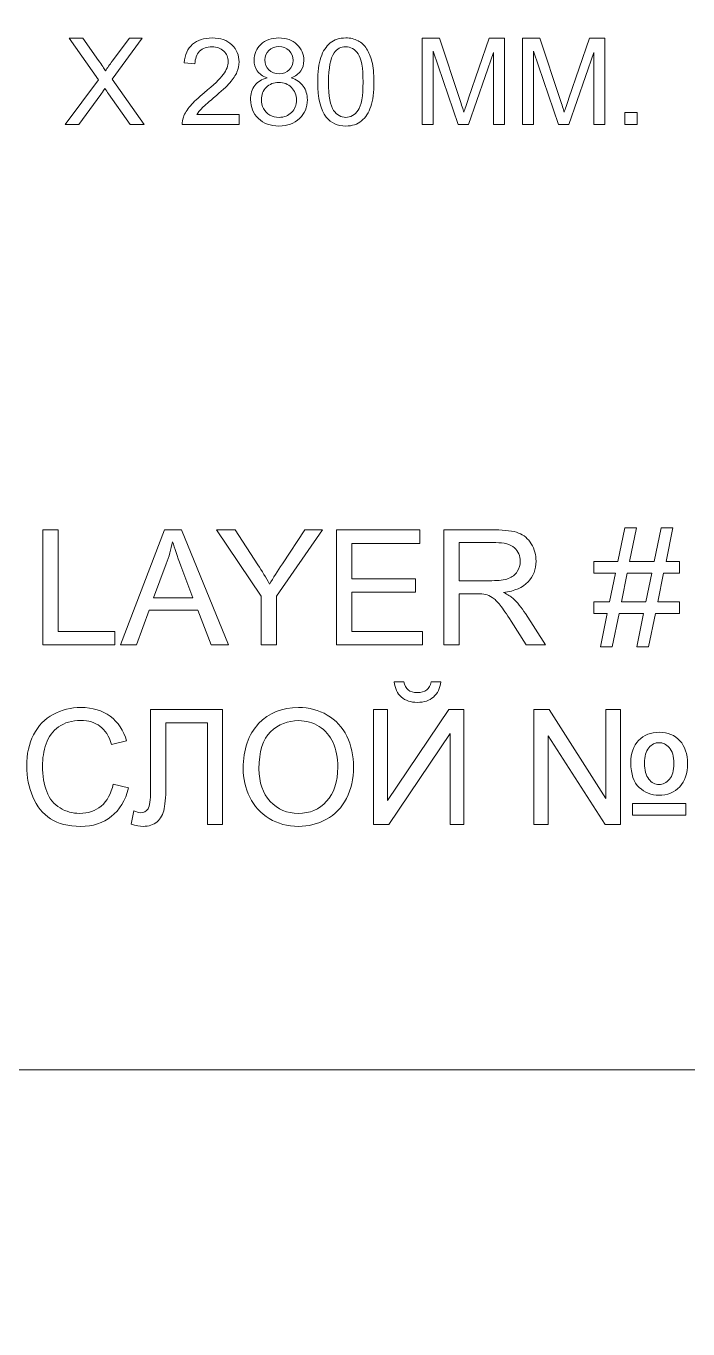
# Model space of a CAD drawing. Header units: millimetres. Extents: x -712 to 738, y -887 to 928.
# Drawn here: x 150.4 to 196.8, y 414.1 to 505.6 of the extents above; entities that cross this region are included whole.
import ezdxf

# ---------------------------------------------------------------- set-up
doc = ezdxf.new("R2010")
doc.units = ezdxf.units.MM
doc.header["$MEASUREMENT"] = 0
doc.layers.add('layer 1', color=7, linetype='Continuous')

msp = doc.modelspace()

# ---------------------------------------------------------------- linework, layer by layer
at = {"layer": 'layer 1', "lineweight": 9}
for points, knots in [([(-681.7377, -887.4186), (-681.7377, -887.4186), (706.7376, -887.4186), (706.7376, -887.4186), (706.7376, -887.4186), (723.657, -887.4186), (737.5, -873.5754), (737.5, -856.6561), (737.5, -856.6561), (737.5, -856.6561), (737.5, 556.8187), (737.5, 556.8187), (737.5, 556.8187), (737.5, 573.7381), (723.657, 587.5812), (706.7376, 587.5812), (706.7376, 587.5812), (706.7376, 587.5812), (-681.7377, 587.5812), (-681.7377, 587.5812), (-681.7377, 587.5812), (-698.657, 587.5812), (-712.5, 573.7381), (-712.5, 556.8187), (-712.5, 556.8187), (-712.5, 556.8187), (-712.5, -856.6561), (-712.5, -856.6561), (-712.5, -856.6561), (-712.5, -873.5754), (-698.657, -887.4186), (-681.7377, -887.4186)], [0, 0, 0, 0, 0.1111111, 0.1111111, 0.1111111, 0.1111111, 0.2222222, 0.2222222, 0.2222222, 0.2222222, 0.3333333, 0.3333333, 0.3333333, 0.3333333, 0.4444444, 0.4444444, 0.4444444, 0.4444444, 0.5555556, 0.5555556, 0.5555556, 0.5555556, 0.6666667, 0.6666667, 0.6666667, 0.6666667, 0.7777778, 0.7777778, 0.7777778, 0.7777778, 1, 1, 1, 1]), ([(37.5, 152.2598), (37.5, 152.2598), (317.5, 152.2598), (317.5, 152.2598), (317.5, 152.2598), (317.5, 152.2598), (317.5, 432.2598), (317.5, 432.2598), (317.5, 432.2598), (317.5, 432.2598), (37.5, 432.2598), (37.5, 432.2598), (37.5, 432.2598), (37.5, 432.2598), (37.5, 152.2598), (37.5, 152.2598)], [0, 0, 0, 0, 0.2, 0.2, 0.2, 0.2, 0.4, 0.4, 0.4, 0.4, 0.6, 0.6, 0.6, 0.6, 1, 1, 1, 1])]:
    msp.add_open_spline(points, degree=3, knots=knots, dxfattribs=at)
at = {"layer": 'layer 1', "color": 250, "lineweight": 9}
for points, knots in [([(153.1061, 498.6737), (153.1061, 498.6737), (155.4484, 501.8189), (155.4484, 501.8189), (155.4484, 501.8189), (155.4484, 501.8189), (153.3855, 504.7355), (153.3855, 504.7355), (153.3855, 504.7355), (153.3855, 504.7355), (154.3407, 504.7355), (154.3407, 504.7355), (154.3407, 504.7355), (154.3407, 504.7355), (155.4456, 503.1848), (155.4456, 503.1848), (155.4456, 503.1848), (155.6756, 502.8631), (155.835, 502.6175), (155.9267, 502.4468), (155.9267, 502.4468), (156.0636, 502.6585), (156.2245, 502.8842), (156.4093, 503.1227), (156.4093, 503.1227), (156.4093, 503.1227), (157.62, 504.7355), (157.62, 504.7355), (157.62, 504.7355), (157.62, 504.7355), (158.4991, 504.7355), (158.4991, 504.7355), (158.4991, 504.7355), (158.4991, 504.7355), (156.3938, 501.8542), (156.3938, 501.8542), (156.3938, 501.8542), (156.3938, 501.8542), (158.6599, 498.6737), (158.6599, 498.6737), (158.6599, 498.6737), (158.6599, 498.6737), (157.675, 498.6737), (157.675, 498.6737), (157.675, 498.6737), (157.675, 498.6737), (156.1455, 500.8354), (156.1455, 500.8354), (156.1455, 500.8354), (156.058, 500.9582), (155.9747, 501.0809), (155.8971, 501.2023), (155.8971, 501.2023), (155.7617, 500.9991), (155.6657, 500.8566), (155.6064, 500.7761), (155.6064, 500.7761), (155.6064, 500.7761), (154.0698, 498.6737), (154.0698, 498.6737), (154.0698, 498.6737), (154.0698, 498.6737), (153.1061, 498.6737), (153.1061, 498.6737)], [0, 0, 0, 0, 0.0588235, 0.0588235, 0.0588235, 0.0588235, 0.1176471, 0.1176471, 0.1176471, 0.1176471, 0.1764706, 0.1764706, 0.1764706, 0.1764706, 0.2352941, 0.2352941, 0.2352941, 0.2352941, 0.2941176, 0.2941176, 0.2941176, 0.2941176, 0.3529412, 0.3529412, 0.3529412, 0.3529412, 0.4117647, 0.4117647, 0.4117647, 0.4117647, 0.4705882, 0.4705882, 0.4705882, 0.4705882, 0.5294118, 0.5294118, 0.5294118, 0.5294118, 0.5882353, 0.5882353, 0.5882353, 0.5882353, 0.6470588, 0.6470588, 0.6470588, 0.6470588, 0.7058824, 0.7058824, 0.7058824, 0.7058824, 0.7647059, 0.7647059, 0.7647059, 0.7647059, 0.8235294, 0.8235294, 0.8235294, 0.8235294, 0.8823529, 0.8823529, 0.8823529, 0.8823529, 1, 1, 1, 1]), ([(165.3271, 499.3849), (165.3271, 499.3849), (165.3271, 498.6737), (165.3271, 498.6737), (165.3271, 498.6737), (165.3271, 498.6737), (161.3141, 498.6737), (161.3141, 498.6737), (161.3141, 498.6737), (161.3085, 498.8529), (161.3381, 499.025), (161.4016, 499.1915), (161.4016, 499.1915), (161.5046, 499.4639), (161.6697, 499.7334), (161.8969, 499.9972), (161.8969, 499.9972), (162.1241, 500.2611), (162.4486, 500.5659), (162.8705, 500.9116), (162.8705, 500.9116), (163.5266, 501.452), (163.9725, 501.8796), (164.2053, 502.1956), (164.2053, 502.1956), (164.4396, 502.5117), (164.5567, 502.8108), (164.5567, 503.0931), (164.5567, 503.0931), (164.5567, 503.388), (164.4508, 503.6363), (164.2392, 503.8395), (164.2392, 503.8395), (164.0275, 504.0413), (163.751, 504.1429), (163.4109, 504.1429), (163.4109, 504.1429), (163.0511, 504.1429), (162.7633, 504.0356), (162.5474, 503.8211), (162.5474, 503.8211), (162.3315, 503.6081), (162.2228, 503.3118), (162.22, 502.9322), (162.22, 502.9322), (162.22, 502.9322), (161.458, 503.0084), (161.458, 503.0084), (161.458, 503.0084), (161.5103, 503.5785), (161.7078, 504.0131), (162.0493, 504.3122), (162.0493, 504.3122), (162.3921, 504.6113), (162.8507, 504.7609), (163.4278, 504.7609), (163.4278, 504.7609), (164.0092, 504.7609), (164.4706, 504.6), (164.8092, 504.2769), (164.8092, 504.2769), (165.1493, 503.9538), (165.3186, 503.5531), (165.3186, 503.0761), (165.3186, 503.0761), (165.3186, 502.8334), (165.2692, 502.595), (165.1691, 502.3607), (165.1691, 502.3607), (165.0703, 502.1251), (164.9052, 501.8782), (164.6752, 501.6185), (164.6752, 501.6185), (164.4438, 501.3603), (164.0614, 501.0033), (163.528, 500.5518), (163.528, 500.5518), (163.0807, 500.1765), (162.7929, 499.9225), (162.6659, 499.7884), (162.6659, 499.7884), (162.5389, 499.6544), (162.4345, 499.5203), (162.3512, 499.3849), (162.3512, 499.3849), (162.3512, 499.3849), (165.3271, 499.3849), (165.3271, 499.3849)], [0, 0, 0, 0, 0.0434783, 0.0434783, 0.0434783, 0.0434783, 0.0869565, 0.0869565, 0.0869565, 0.0869565, 0.1304348, 0.1304348, 0.1304348, 0.1304348, 0.173913, 0.173913, 0.173913, 0.173913, 0.2173913, 0.2173913, 0.2173913, 0.2173913, 0.2608696, 0.2608696, 0.2608696, 0.2608696, 0.3043478, 0.3043478, 0.3043478, 0.3043478, 0.3478261, 0.3478261, 0.3478261, 0.3478261, 0.3913043, 0.3913043, 0.3913043, 0.3913043, 0.4347826, 0.4347826, 0.4347826, 0.4347826, 0.4782609, 0.4782609, 0.4782609, 0.4782609, 0.5217391, 0.5217391, 0.5217391, 0.5217391, 0.5652174, 0.5652174, 0.5652174, 0.5652174, 0.6086957, 0.6086957, 0.6086957, 0.6086957, 0.6521739, 0.6521739, 0.6521739, 0.6521739, 0.6956522, 0.6956522, 0.6956522, 0.6956522, 0.7391304, 0.7391304, 0.7391304, 0.7391304, 0.7826087, 0.7826087, 0.7826087, 0.7826087, 0.826087, 0.826087, 0.826087, 0.826087, 0.8695652, 0.8695652, 0.8695652, 0.8695652, 0.9130435, 0.9130435, 0.9130435, 0.9130435, 1, 1, 1, 1]), ([(167.28, 501.96), (166.9709, 502.0729), (166.7423, 502.2351), (166.5928, 502.444), (166.5928, 502.444), (166.4446, 502.6542), (166.3698, 502.9054), (166.3698, 503.1975), (166.3698, 503.1975), (166.3698, 503.6391), (166.5279, 504.0088), (166.8439, 504.3094), (166.8439, 504.3094), (167.1614, 504.6099), (167.5819, 504.7609), (168.1082, 504.7609), (168.1082, 504.7609), (168.636, 504.7609), (169.0621, 504.6071), (169.3838, 504.2995), (169.3838, 504.2995), (169.7055, 503.9919), (169.8664, 503.618), (169.8664, 503.1763), (169.8664, 503.1763), (169.8664, 502.8955), (169.793, 502.65), (169.6463, 502.4426), (169.6463, 502.4426), (169.4995, 502.2337), (169.2766, 502.0729), (168.976, 501.96), (168.976, 501.96), (169.3471, 501.8386), (169.6279, 501.6439), (169.8212, 501.373), (169.8212, 501.373), (170.0145, 501.1035), (170.1119, 500.7818), (170.1119, 500.4064), (170.1119, 500.4064), (170.1119, 499.8886), (169.9285, 499.454), (169.563, 499.1012), (169.563, 499.1012), (169.1961, 498.7485), (168.715, 498.5721), (168.1181, 498.5721), (168.1181, 498.5721), (167.5212, 498.5721), (167.0401, 498.7485), (166.6732, 499.1027), (166.6732, 499.1027), (166.3077, 499.4568), (166.1243, 499.8985), (166.1243, 500.4276), (166.1243, 500.4276), (166.1243, 500.8213), (166.2245, 501.1515), (166.4249, 501.4167), (166.4249, 501.4167), (166.6252, 501.6834), (166.9103, 501.864), (167.28, 501.96)], [0, 0, 0, 0, 0.0588235, 0.0588235, 0.0588235, 0.0588235, 0.1176471, 0.1176471, 0.1176471, 0.1176471, 0.1764706, 0.1764706, 0.1764706, 0.1764706, 0.2352941, 0.2352941, 0.2352941, 0.2352941, 0.2941176, 0.2941176, 0.2941176, 0.2941176, 0.3529412, 0.3529412, 0.3529412, 0.3529412, 0.4117647, 0.4117647, 0.4117647, 0.4117647, 0.4705882, 0.4705882, 0.4705882, 0.4705882, 0.5294118, 0.5294118, 0.5294118, 0.5294118, 0.5882353, 0.5882353, 0.5882353, 0.5882353, 0.6470588, 0.6470588, 0.6470588, 0.6470588, 0.7058824, 0.7058824, 0.7058824, 0.7058824, 0.7647059, 0.7647059, 0.7647059, 0.7647059, 0.8235294, 0.8235294, 0.8235294, 0.8235294, 0.8823529, 0.8823529, 0.8823529, 0.8823529, 1, 1, 1, 1]), ([(170.8414, 501.6651), (170.8414, 502.3805), (170.9148, 502.959), (171.0615, 503.3964), (171.0615, 503.3964), (171.2097, 503.8353), (171.4284, 504.1725), (171.719, 504.4081), (171.719, 504.4081), (172.0083, 504.6438), (172.3738, 504.7609), (172.814, 504.7609), (172.814, 504.7609), (173.1385, 504.7609), (173.4236, 504.696), (173.6705, 504.5648), (173.6705, 504.5648), (173.916, 504.4335), (174.1192, 504.2445), (174.2772, 503.9975), (174.2772, 503.9975), (174.4353, 503.752), (174.5595, 503.4515), (174.6498, 503.0973), (174.6498, 503.0973), (174.7415, 502.7431), (174.7866, 502.2648), (174.7866, 501.6651), (174.7866, 501.6651), (174.7866, 500.9539), (174.7133, 500.3782), (174.5679, 499.9408), (174.5679, 499.9408), (174.4226, 499.502), (174.2039, 499.1647), (173.9132, 498.9277), (173.9132, 498.9277), (173.6239, 498.6906), (173.2571, 498.5721), (172.814, 498.5721), (172.814, 498.5721), (172.2312, 498.5721), (171.7727, 498.7795), (171.4397, 499.1958), (171.4397, 499.1958), (171.0403, 499.7038), (170.8414, 500.5264), (170.8414, 501.6651)], [0, 0, 0, 0, 0.0769231, 0.0769231, 0.0769231, 0.0769231, 0.1538462, 0.1538462, 0.1538462, 0.1538462, 0.2307692, 0.2307692, 0.2307692, 0.2307692, 0.3076923, 0.3076923, 0.3076923, 0.3076923, 0.3846154, 0.3846154, 0.3846154, 0.3846154, 0.4615385, 0.4615385, 0.4615385, 0.4615385, 0.5384615, 0.5384615, 0.5384615, 0.5384615, 0.6153846, 0.6153846, 0.6153846, 0.6153846, 0.6923077, 0.6923077, 0.6923077, 0.6923077, 0.7692308, 0.7692308, 0.7692308, 0.7692308, 0.8461538, 0.8461538, 0.8461538, 0.8461538, 1, 1, 1, 1]), ([(178.1816, 498.6737), (178.1816, 498.6737), (178.1816, 504.7355), (178.1816, 504.7355), (178.1816, 504.7355), (178.1816, 504.7355), (179.3838, 504.7355), (179.3838, 504.7355), (179.3838, 504.7355), (179.3838, 504.7355), (180.8174, 500.4445), (180.8174, 500.4445), (180.8174, 500.4445), (180.95, 500.0452), (181.046, 499.7461), (181.1066, 499.5471), (181.1066, 499.5471), (181.1758, 499.7673), (181.2844, 500.0918), (181.4312, 500.5193), (181.4312, 500.5193), (181.4312, 500.5193), (182.8902, 504.7355), (182.8902, 504.7355), (182.8902, 504.7355), (182.8902, 504.7355), (183.964, 504.7355), (183.964, 504.7355), (183.964, 504.7355), (183.964, 504.7355), (183.964, 498.6737), (183.964, 498.6737), (183.964, 498.6737), (183.964, 498.6737), (183.1936, 498.6737), (183.1936, 498.6737), (183.1936, 498.6737), (183.1936, 498.6737), (183.1936, 503.745), (183.1936, 503.745), (183.1936, 503.745), (183.1936, 503.745), (181.4241, 498.6737), (181.4241, 498.6737), (181.4241, 498.6737), (181.4241, 498.6737), (180.7017, 498.6737), (180.7017, 498.6737), (180.7017, 498.6737), (180.7017, 498.6737), (178.952, 503.8381), (178.952, 503.8381), (178.952, 503.8381), (178.952, 503.8381), (178.952, 498.6737), (178.952, 498.6737), (178.952, 498.6737), (178.952, 498.6737), (178.1816, 498.6737), (178.1816, 498.6737)], [0, 0, 0, 0, 0.0625, 0.0625, 0.0625, 0.0625, 0.125, 0.125, 0.125, 0.125, 0.1875, 0.1875, 0.1875, 0.1875, 0.25, 0.25, 0.25, 0.25, 0.3125, 0.3125, 0.3125, 0.3125, 0.375, 0.375, 0.375, 0.375, 0.4375, 0.4375, 0.4375, 0.4375, 0.5, 0.5, 0.5, 0.5, 0.5625, 0.5625, 0.5625, 0.5625, 0.625, 0.625, 0.625, 0.625, 0.6875, 0.6875, 0.6875, 0.6875, 0.75, 0.75, 0.75, 0.75, 0.8125, 0.8125, 0.8125, 0.8125, 0.875, 0.875, 0.875, 0.875, 1, 1, 1, 1]), ([(185.2339, 498.6737), (185.2339, 498.6737), (185.2339, 504.7355), (185.2339, 504.7355), (185.2339, 504.7355), (185.2339, 504.7355), (186.4361, 504.7355), (186.4361, 504.7355), (186.4361, 504.7355), (186.4361, 504.7355), (187.8697, 500.4445), (187.8697, 500.4445), (187.8697, 500.4445), (188.0023, 500.0452), (188.0983, 499.7461), (188.1589, 499.5471), (188.1589, 499.5471), (188.2281, 499.7673), (188.3367, 500.0918), (188.4835, 500.5193), (188.4835, 500.5193), (188.4835, 500.5193), (189.9425, 504.7355), (189.9425, 504.7355), (189.9425, 504.7355), (189.9425, 504.7355), (191.0163, 504.7355), (191.0163, 504.7355), (191.0163, 504.7355), (191.0163, 504.7355), (191.0163, 498.6737), (191.0163, 498.6737), (191.0163, 498.6737), (191.0163, 498.6737), (190.2459, 498.6737), (190.2459, 498.6737), (190.2459, 498.6737), (190.2459, 498.6737), (190.2459, 503.745), (190.2459, 503.745), (190.2459, 503.745), (190.2459, 503.745), (188.4764, 498.6737), (188.4764, 498.6737), (188.4764, 498.6737), (188.4764, 498.6737), (187.754, 498.6737), (187.754, 498.6737), (187.754, 498.6737), (187.754, 498.6737), (186.0043, 503.8381), (186.0043, 503.8381), (186.0043, 503.8381), (186.0043, 503.8381), (186.0043, 498.6737), (186.0043, 498.6737), (186.0043, 498.6737), (186.0043, 498.6737), (185.2339, 498.6737), (185.2339, 498.6737)], [0, 0, 0, 0, 0.0625, 0.0625, 0.0625, 0.0625, 0.125, 0.125, 0.125, 0.125, 0.1875, 0.1875, 0.1875, 0.1875, 0.25, 0.25, 0.25, 0.25, 0.3125, 0.3125, 0.3125, 0.3125, 0.375, 0.375, 0.375, 0.375, 0.4375, 0.4375, 0.4375, 0.4375, 0.5, 0.5, 0.5, 0.5, 0.5625, 0.5625, 0.5625, 0.5625, 0.625, 0.625, 0.625, 0.625, 0.6875, 0.6875, 0.6875, 0.6875, 0.75, 0.75, 0.75, 0.75, 0.8125, 0.8125, 0.8125, 0.8125, 0.875, 0.875, 0.875, 0.875, 1, 1, 1, 1]), ([(167.1318, 503.2243), (167.1318, 502.9364), (167.2235, 502.7022), (167.4055, 502.5202), (167.4055, 502.5202), (167.589, 502.3382), (167.8288, 502.2464), (168.1266, 502.2464), (168.1266, 502.2464), (168.4158, 502.2464), (168.6501, 502.3367), (168.8321, 502.5174), (168.8321, 502.5174), (169.0141, 502.698), (169.1044, 502.9195), (169.1044, 503.182), (169.1044, 503.182), (169.1044, 503.4557), (169.0113, 503.6857), (168.8236, 503.8719), (168.8236, 503.8719), (168.6374, 504.0582), (168.4017, 504.1513), (168.1181, 504.1513), (168.1181, 504.1513), (167.8317, 504.1513), (167.596, 504.0596), (167.4098, 503.8776), (167.4098, 503.8776), (167.2249, 503.6956), (167.1318, 503.4783), (167.1318, 503.2243)], [0, 0, 0, 0, 0.1111111, 0.1111111, 0.1111111, 0.1111111, 0.2222222, 0.2222222, 0.2222222, 0.2222222, 0.3333333, 0.3333333, 0.3333333, 0.3333333, 0.4444444, 0.4444444, 0.4444444, 0.4444444, 0.5555556, 0.5555556, 0.5555556, 0.5555556, 0.6666667, 0.6666667, 0.6666667, 0.6666667, 0.7777778, 0.7777778, 0.7777778, 0.7777778, 1, 1, 1, 1]), ([(171.6033, 501.6623), (171.6033, 500.6647), (171.719, 500.0015), (171.9519, 499.6741), (171.9519, 499.6741), (172.1847, 499.3454), (172.4725, 499.1817), (172.814, 499.1817), (172.814, 499.1817), (173.1555, 499.1817), (173.4433, 499.3468), (173.6761, 499.6755), (173.6761, 499.6755), (173.909, 500.0057), (174.0247, 500.6675), (174.0247, 501.6623), (174.0247, 501.6623), (174.0247, 502.6599), (173.909, 503.3231), (173.6761, 503.6504), (173.6761, 503.6504), (173.4447, 503.9792), (173.1541, 504.1429), (172.8055, 504.1429), (172.8055, 504.1429), (172.4641, 504.1429), (172.1903, 503.9975), (171.9857, 503.7083), (171.9857, 503.7083), (171.7303, 503.34), (171.6033, 502.657), (171.6033, 501.6623)], [0, 0, 0, 0, 0.1111111, 0.1111111, 0.1111111, 0.1111111, 0.2222222, 0.2222222, 0.2222222, 0.2222222, 0.3333333, 0.3333333, 0.3333333, 0.3333333, 0.4444444, 0.4444444, 0.4444444, 0.4444444, 0.5555556, 0.5555556, 0.5555556, 0.5555556, 0.6666667, 0.6666667, 0.6666667, 0.6666667, 0.7777778, 0.7777778, 0.7777778, 0.7777778, 1, 1, 1, 1]), ([(166.8863, 500.422), (166.8863, 500.2089), (166.9357, 500.0043), (167.0344, 499.8053), (167.0344, 499.8053), (167.1332, 499.6078), (167.2828, 499.454), (167.4831, 499.3454), (167.4831, 499.3454), (167.6821, 499.2367), (167.8966, 499.1817), (168.1237, 499.1817), (168.1237, 499.1817), (168.4822, 499.1817), (168.7756, 499.296), (169.0056, 499.5246), (169.0056, 499.5246), (169.2356, 499.7531), (169.3499, 500.0438), (169.3499, 500.3966), (169.3499, 500.3966), (169.3499, 500.755), (169.2314, 501.0513), (168.9958, 501.2855), (168.9958, 501.2855), (168.7587, 501.5198), (168.4596, 501.6369), (168.0998, 501.6369), (168.0998, 501.6369), (167.747, 501.6369), (167.4577, 501.5212), (167.2292, 501.2898), (167.2292, 501.2898), (167.0006, 501.0583), (166.8863, 500.7691), (166.8863, 500.422)], [0, 0, 0, 0, 0.1, 0.1, 0.1, 0.1, 0.2, 0.2, 0.2, 0.2, 0.3, 0.3, 0.3, 0.3, 0.4, 0.4, 0.4, 0.4, 0.5, 0.5, 0.5, 0.5, 0.6, 0.6, 0.6, 0.6, 0.7, 0.7, 0.7, 0.7, 0.8, 0.8, 0.8, 0.8, 1, 1, 1, 1]), ([(192.4216, 498.6737), (192.4216, 498.6737), (192.4216, 499.5203), (192.4216, 499.5203), (192.4216, 499.5203), (192.4216, 499.5203), (193.2682, 499.5203), (193.2682, 499.5203), (193.2682, 499.5203), (193.2682, 499.5203), (193.2682, 498.6737), (193.2682, 498.6737), (193.2682, 498.6737), (193.2682, 498.6737), (192.4216, 498.6737), (192.4216, 498.6737)], [0, 0, 0, 0, 0.2, 0.2, 0.2, 0.2, 0.4, 0.4, 0.4, 0.4, 0.6, 0.6, 0.6, 0.6, 1, 1, 1, 1]), ([(151.5274, 462.1163), (151.5274, 462.1163), (151.5274, 470.1992), (151.5274, 470.1992), (151.5274, 470.1992), (151.5274, 470.1992), (152.6028, 470.1992), (152.6028, 470.1992), (152.6028, 470.1992), (152.6028, 470.1992), (152.6028, 463.0646), (152.6028, 463.0646), (152.6028, 463.0646), (152.6028, 463.0646), (156.5874, 463.0646), (156.5874, 463.0646), (156.5874, 463.0646), (156.5874, 463.0646), (156.5874, 462.1163), (156.5874, 462.1163), (156.5874, 462.1163), (156.5874, 462.1163), (151.5274, 462.1163), (151.5274, 462.1163)], [0, 0, 0, 0, 0.1428571, 0.1428571, 0.1428571, 0.1428571, 0.2857143, 0.2857143, 0.2857143, 0.2857143, 0.4285714, 0.4285714, 0.4285714, 0.4285714, 0.5714286, 0.5714286, 0.5714286, 0.5714286, 0.7142857, 0.7142857, 0.7142857, 0.7142857, 1, 1, 1, 1]), ([(156.9799, 462.1163), (156.9799, 462.1163), (160.0891, 470.1992), (160.0891, 470.1992), (160.0891, 470.1992), (160.0891, 470.1992), (161.2683, 470.1992), (161.2683, 470.1992), (161.2683, 470.1992), (161.2683, 470.1992), (164.568, 462.1163), (164.568, 462.1163), (164.568, 462.1163), (164.568, 462.1163), (163.3474, 462.1163), (163.3474, 462.1163), (163.3474, 462.1163), (163.3474, 462.1163), (162.4097, 464.566), (162.4097, 464.566), (162.4097, 464.566), (162.4097, 464.566), (158.9967, 464.566), (158.9967, 464.566), (158.9967, 464.566), (158.9967, 464.566), (158.1175, 462.1163), (158.1175, 462.1163), (158.1175, 462.1163), (158.1175, 462.1163), (156.9799, 462.1163), (156.9799, 462.1163)], [0, 0, 0, 0, 0.1111111, 0.1111111, 0.1111111, 0.1111111, 0.2222222, 0.2222222, 0.2222222, 0.2222222, 0.3333333, 0.3333333, 0.3333333, 0.3333333, 0.4444444, 0.4444444, 0.4444444, 0.4444444, 0.5555556, 0.5555556, 0.5555556, 0.5555556, 0.6666667, 0.6666667, 0.6666667, 0.6666667, 0.7777778, 0.7777778, 0.7777778, 0.7777778, 1, 1, 1, 1]), ([(166.864, 462.1163), (166.864, 462.1163), (166.864, 465.5406), (166.864, 465.5406), (166.864, 465.5406), (166.864, 465.5406), (163.7398, 470.1992), (163.7398, 470.1992), (163.7398, 470.1992), (163.7398, 470.1992), (165.0302, 470.1992), (165.0302, 470.1992), (165.0302, 470.1992), (165.0302, 470.1992), (166.632, 467.7532), (166.632, 467.7532), (166.632, 467.7532), (166.9301, 467.2998), (167.2075, 466.8463), (167.4603, 466.3929), (167.4603, 466.3929), (167.7073, 466.8162), (168.0074, 467.2904), (168.3564, 467.8172), (168.3564, 467.8172), (168.3564, 467.8172), (169.9261, 470.1992), (169.9261, 470.1992), (169.9261, 470.1992), (169.9261, 470.1992), (171.177, 470.1992), (171.177, 470.1992), (171.177, 470.1992), (171.177, 470.1992), (167.9395, 465.5406), (167.9395, 465.5406), (167.9395, 465.5406), (167.9395, 465.5406), (167.9395, 462.1163), (167.9395, 462.1163), (167.9395, 462.1163), (167.9395, 462.1163), (166.864, 462.1163), (166.864, 462.1163)], [0, 0, 0, 0, 0.0833333, 0.0833333, 0.0833333, 0.0833333, 0.1666667, 0.1666667, 0.1666667, 0.1666667, 0.25, 0.25, 0.25, 0.25, 0.3333333, 0.3333333, 0.3333333, 0.3333333, 0.4166667, 0.4166667, 0.4166667, 0.4166667, 0.5, 0.5, 0.5, 0.5, 0.5833333, 0.5833333, 0.5833333, 0.5833333, 0.6666667, 0.6666667, 0.6666667, 0.6666667, 0.75, 0.75, 0.75, 0.75, 0.8333333, 0.8333333, 0.8333333, 0.8333333, 1, 1, 1, 1]), ([(172.1523, 462.1163), (172.1523, 462.1163), (172.1523, 470.1992), (172.1523, 470.1992), (172.1523, 470.1992), (172.1523, 470.1992), (178.0048, 470.1992), (178.0048, 470.1992), (178.0048, 470.1992), (178.0048, 470.1992), (178.0048, 469.2509), (178.0048, 469.2509), (178.0048, 469.2509), (178.0048, 469.2509), (173.2278, 469.2509), (173.2278, 469.2509), (173.2278, 469.2509), (173.2278, 469.2509), (173.2278, 466.7673), (173.2278, 466.7673), (173.2278, 466.7673), (173.2278, 466.7673), (177.6992, 466.7673), (177.6992, 466.7673), (177.6992, 466.7673), (177.6992, 466.7673), (177.6992, 465.8191), (177.6992, 465.8191), (177.6992, 465.8191), (177.6992, 465.8191), (173.2278, 465.8191), (173.2278, 465.8191), (173.2278, 465.8191), (173.2278, 465.8191), (173.2278, 463.0646), (173.2278, 463.0646), (173.2278, 463.0646), (173.2278, 463.0646), (178.1972, 463.0646), (178.1972, 463.0646), (178.1972, 463.0646), (178.1972, 463.0646), (178.1972, 462.1163), (178.1972, 462.1163), (178.1972, 462.1163), (178.1972, 462.1163), (172.1523, 462.1163), (172.1523, 462.1163)], [0, 0, 0, 0, 0.0769231, 0.0769231, 0.0769231, 0.0769231, 0.1538462, 0.1538462, 0.1538462, 0.1538462, 0.2307692, 0.2307692, 0.2307692, 0.2307692, 0.3076923, 0.3076923, 0.3076923, 0.3076923, 0.3846154, 0.3846154, 0.3846154, 0.3846154, 0.4615385, 0.4615385, 0.4615385, 0.4615385, 0.5384615, 0.5384615, 0.5384615, 0.5384615, 0.6153846, 0.6153846, 0.6153846, 0.6153846, 0.6923077, 0.6923077, 0.6923077, 0.6923077, 0.7692308, 0.7692308, 0.7692308, 0.7692308, 0.8461538, 0.8461538, 0.8461538, 0.8461538, 1, 1, 1, 1]), ([(179.7028, 462.1163), (179.7028, 462.1163), (179.7028, 470.1992), (179.7028, 470.1992), (179.7028, 470.1992), (179.7028, 470.1992), (183.295, 470.1992), (183.295, 470.1992), (183.295, 470.1992), (184.0176, 470.1992), (184.5666, 470.1258), (184.942, 469.9809), (184.942, 469.9809), (185.3175, 469.836), (185.6175, 469.5801), (185.842, 469.2133), (185.842, 469.2133), (186.0665, 468.8464), (186.1778, 468.44), (186.1778, 467.9959), (186.1778, 467.9959), (186.1778, 467.4221), (185.991, 466.9385), (185.6194, 466.5453), (185.6194, 466.5453), (185.2477, 466.1521), (184.6741, 465.9037), (183.8969, 465.7965), (183.8969, 465.7965), (184.1817, 465.661), (184.3968, 465.5255), (184.5439, 465.3938), (184.5439, 465.3938), (184.8571, 465.1079), (185.1533, 464.7485), (185.4307, 464.3176), (185.4307, 464.3176), (185.4307, 464.3176), (186.8324, 462.1163), (186.8324, 462.1163), (186.8324, 462.1163), (186.8324, 462.1163), (185.4929, 462.1163), (185.4929, 462.1163), (185.4929, 462.1163), (185.4929, 462.1163), (184.4213, 463.7983), (184.4213, 463.7983), (184.4213, 463.7983), (184.1101, 464.2857), (183.8515, 464.6563), (183.6497, 464.9141), (183.6497, 464.9141), (183.4459, 465.1718), (183.2648, 465.3506), (183.1044, 465.4541), (183.1044, 465.4541), (182.946, 465.5557), (182.7818, 465.6271), (182.6158, 465.6685), (182.6158, 465.6685), (182.495, 465.693), (182.297, 465.7062), (182.0196, 465.7062), (182.0196, 465.7062), (182.0196, 465.7062), (180.7782, 465.7062), (180.7782, 465.7062), (180.7782, 465.7062), (180.7782, 465.7062), (180.7782, 462.1163), (180.7782, 462.1163), (180.7782, 462.1163), (180.7782, 462.1163), (179.7028, 462.1163), (179.7028, 462.1163)], [0, 0, 0, 0, 0.05, 0.05, 0.05, 0.05, 0.1, 0.1, 0.1, 0.1, 0.15, 0.15, 0.15, 0.15, 0.2, 0.2, 0.2, 0.2, 0.25, 0.25, 0.25, 0.25, 0.3, 0.3, 0.3, 0.3, 0.35, 0.35, 0.35, 0.35, 0.4, 0.4, 0.4, 0.4, 0.45, 0.45, 0.45, 0.45, 0.5, 0.5, 0.5, 0.5, 0.55, 0.55, 0.55, 0.55, 0.6, 0.6, 0.6, 0.6, 0.65, 0.65, 0.65, 0.65, 0.7, 0.7, 0.7, 0.7, 0.75, 0.75, 0.75, 0.75, 0.8, 0.8, 0.8, 0.8, 0.85, 0.85, 0.85, 0.85, 0.9, 0.9, 0.9, 0.9, 1, 1, 1, 1]), ([(190.6944, 461.9808), (190.6944, 461.9808), (191.1755, 464.3289), (191.1755, 464.3289), (191.1755, 464.3289), (191.1755, 464.3289), (190.2417, 464.3289), (190.2417, 464.3289), (190.2417, 464.3289), (190.2417, 464.3289), (190.2417, 465.153), (190.2417, 465.153), (190.2417, 465.153), (190.2417, 465.153), (191.3435, 465.153), (191.3435, 465.153), (191.3435, 465.153), (191.3435, 465.153), (191.7529, 467.1511), (191.7529, 467.1511), (191.7529, 467.1511), (191.7529, 467.1511), (190.2417, 467.1511), (190.2417, 467.1511), (190.2417, 467.1511), (190.2417, 467.1511), (190.2417, 467.9752), (190.2417, 467.9752), (190.2417, 467.9752), (190.2417, 467.9752), (191.9208, 467.9752), (191.9208, 467.9752), (191.9208, 467.9752), (191.9208, 467.9752), (192.4038, 470.3346), (192.4038, 470.3346), (192.4038, 470.3346), (192.4038, 470.3346), (193.2339, 470.3346), (193.2339, 470.3346), (193.2339, 470.3346), (193.2339, 470.3346), (192.751, 467.9752), (192.751, 467.9752), (192.751, 467.9752), (192.751, 467.9752), (194.4772, 467.9752), (194.4772, 467.9752), (194.4772, 467.9752), (194.4772, 467.9752), (194.9602, 470.3346), (194.9602, 470.3346), (194.9602, 470.3346), (194.9602, 470.3346), (195.7884, 470.3346), (195.7884, 470.3346), (195.7884, 470.3346), (195.7884, 470.3346), (195.3055, 467.9752), (195.3055, 467.9752), (195.3055, 467.9752), (195.3055, 467.9752), (196.2639, 467.9752), (196.2639, 467.9752), (196.2639, 467.9752), (196.2639, 467.9752), (196.2639, 467.1511), (196.2639, 467.1511), (196.2639, 467.1511), (196.2639, 467.1511), (195.1375, 467.1511), (195.1375, 467.1511), (195.1375, 467.1511), (195.1375, 467.1511), (194.7282, 465.153), (194.7282, 465.153), (194.7282, 465.153), (194.7282, 465.153), (196.2639, 465.153), (196.2639, 465.153), (196.2639, 465.153), (196.2639, 465.153), (196.2639, 464.3289), (196.2639, 464.3289), (196.2639, 464.3289), (196.2639, 464.3289), (194.5602, 464.3289), (194.5602, 464.3289), (194.5602, 464.3289), (194.5602, 464.3289), (194.0791, 461.9808), (194.0791, 461.9808), (194.0791, 461.9808), (194.0791, 461.9808), (193.249, 461.9808), (193.249, 461.9808), (193.249, 461.9808), (193.249, 461.9808), (193.7302, 464.3289), (193.7302, 464.3289), (193.7302, 464.3289), (193.7302, 464.3289), (192.0038, 464.3289), (192.0038, 464.3289), (192.0038, 464.3289), (192.0038, 464.3289), (191.5227, 461.9808), (191.5227, 461.9808), (191.5227, 461.9808), (191.5227, 461.9808), (190.6944, 461.9808), (190.6944, 461.9808)], [0, 0, 0, 0, 0.0344828, 0.0344828, 0.0344828, 0.0344828, 0.0689655, 0.0689655, 0.0689655, 0.0689655, 0.1034483, 0.1034483, 0.1034483, 0.1034483, 0.137931, 0.137931, 0.137931, 0.137931, 0.1724138, 0.1724138, 0.1724138, 0.1724138, 0.2068966, 0.2068966, 0.2068966, 0.2068966, 0.2413793, 0.2413793, 0.2413793, 0.2413793, 0.2758621, 0.2758621, 0.2758621, 0.2758621, 0.3103448, 0.3103448, 0.3103448, 0.3103448, 0.3448276, 0.3448276, 0.3448276, 0.3448276, 0.3793103, 0.3793103, 0.3793103, 0.3793103, 0.4137931, 0.4137931, 0.4137931, 0.4137931, 0.4482759, 0.4482759, 0.4482759, 0.4482759, 0.4827586, 0.4827586, 0.4827586, 0.4827586, 0.5172414, 0.5172414, 0.5172414, 0.5172414, 0.5517241, 0.5517241, 0.5517241, 0.5517241, 0.5862069, 0.5862069, 0.5862069, 0.5862069, 0.6206897, 0.6206897, 0.6206897, 0.6206897, 0.6551724, 0.6551724, 0.6551724, 0.6551724, 0.6896552, 0.6896552, 0.6896552, 0.6896552, 0.7241379, 0.7241379, 0.7241379, 0.7241379, 0.7586207, 0.7586207, 0.7586207, 0.7586207, 0.7931034, 0.7931034, 0.7931034, 0.7931034, 0.8275862, 0.8275862, 0.8275862, 0.8275862, 0.862069, 0.862069, 0.862069, 0.862069, 0.8965517, 0.8965517, 0.8965517, 0.8965517, 0.9310345, 0.9310345, 0.9310345, 0.9310345, 1, 1, 1, 1]), ([(159.3118, 465.4352), (159.3118, 465.4352), (162.0739, 465.4352), (162.0739, 465.4352), (162.0739, 465.4352), (162.0739, 465.4352), (161.2287, 467.6761), (161.2287, 467.6761), (161.2287, 467.6761), (160.974, 468.3572), (160.7815, 468.9197), (160.6476, 469.3638), (160.6476, 469.3638), (160.5363, 468.837), (160.3872, 468.3196), (160.2004, 467.8078), (160.2004, 467.8078), (160.2004, 467.8078), (159.3118, 465.4352), (159.3118, 465.4352)], [0, 0, 0, 0, 0.1666667, 0.1666667, 0.1666667, 0.1666667, 0.3333333, 0.3333333, 0.3333333, 0.3333333, 0.5, 0.5, 0.5, 0.5, 0.6666667, 0.6666667, 0.6666667, 0.6666667, 1, 1, 1, 1]), ([(180.7782, 466.6319), (180.7782, 466.6319), (183.0799, 466.6319), (183.0799, 466.6319), (183.0799, 466.6319), (183.5705, 466.6319), (183.9515, 466.6827), (184.227, 466.7843), (184.227, 466.7843), (184.5024, 466.884), (184.7119, 467.0458), (184.8534, 467.2697), (184.8534, 467.2697), (184.9968, 467.4917), (185.0685, 467.7325), (185.0685, 467.9941), (185.0685, 467.9941), (185.0685, 468.376), (184.9307, 468.6921), (184.6533, 468.9386), (184.6533, 468.9386), (184.3761, 469.185), (183.9384, 469.3073), (183.3402, 469.3073), (183.3402, 469.3073), (183.3402, 469.3073), (180.7782, 469.3073), (180.7782, 469.3073), (180.7782, 469.3073), (180.7782, 469.3073), (180.7782, 466.6319), (180.7782, 466.6319)], [0, 0, 0, 0, 0.1111111, 0.1111111, 0.1111111, 0.1111111, 0.2222222, 0.2222222, 0.2222222, 0.2222222, 0.3333333, 0.3333333, 0.3333333, 0.3333333, 0.4444444, 0.4444444, 0.4444444, 0.4444444, 0.5555556, 0.5555556, 0.5555556, 0.5555556, 0.6666667, 0.6666667, 0.6666667, 0.6666667, 0.7777778, 0.7777778, 0.7777778, 0.7777778, 1, 1, 1, 1]), ([(192.1717, 465.153), (192.1717, 465.153), (193.898, 465.153), (193.898, 465.153), (193.898, 465.153), (193.898, 465.153), (194.3074, 467.1511), (194.3074, 467.1511), (194.3074, 467.1511), (194.3074, 467.1511), (192.5811, 467.1511), (192.5811, 467.1511), (192.5811, 467.1511), (192.5811, 467.1511), (192.1717, 465.153), (192.1717, 465.153)], [0, 0, 0, 0, 0.2, 0.2, 0.2, 0.2, 0.4, 0.4, 0.4, 0.4, 0.6, 0.6, 0.6, 0.6, 1, 1, 1, 1]), ([(178.802, 459.5292), (178.802, 459.5292), (179.4812, 459.5292), (179.4812, 459.5292), (179.4812, 459.5292), (179.4264, 459.0645), (179.2566, 458.707), (178.9737, 458.4587), (178.9737, 458.4587), (178.6907, 458.2084), (178.3152, 458.0843), (177.8454, 458.0843), (177.8454, 458.0843), (177.3738, 458.0843), (176.9964, 458.2084), (176.7153, 458.4549), (176.7153, 458.4549), (176.4342, 458.7033), (176.2644, 459.0608), (176.2097, 459.5292), (176.2097, 459.5292), (176.2097, 459.5292), (176.8888, 459.5292), (176.8888, 459.5292), (176.8888, 459.5292), (176.9398, 459.2752), (177.0436, 459.0852), (177.1964, 458.961), (177.1964, 458.961), (177.3492, 458.835), (177.5568, 458.7729), (177.8152, 458.7729), (177.8152, 458.7729), (178.1152, 458.7729), (178.3416, 458.8331), (178.4944, 458.9554), (178.4944, 458.9554), (178.6473, 459.0758), (178.751, 459.2677), (178.802, 459.5292)], [0, 0, 0, 0, 0.0909091, 0.0909091, 0.0909091, 0.0909091, 0.1818182, 0.1818182, 0.1818182, 0.1818182, 0.2727273, 0.2727273, 0.2727273, 0.2727273, 0.3636364, 0.3636364, 0.3636364, 0.3636364, 0.4545455, 0.4545455, 0.4545455, 0.4545455, 0.5454545, 0.5454545, 0.5454545, 0.5454545, 0.6363636, 0.6363636, 0.6363636, 0.6363636, 0.7272727, 0.7272727, 0.7272727, 0.7272727, 0.8181818, 0.8181818, 0.8181818, 0.8181818, 1, 1, 1, 1]), ([(156.477, 452.3401), (156.477, 452.3401), (157.5524, 452.0692), (157.5524, 452.0692), (157.5524, 452.0692), (157.3279, 451.1905), (156.9242, 450.5226), (156.3412, 450.0616), (156.3412, 450.0616), (155.7582, 449.6007), (155.045, 449.3692), (154.2017, 449.3692), (154.2017, 449.3692), (153.3301, 449.3692), (152.6206, 449.5461), (152.0735, 449.9017), (152.0735, 449.9017), (151.5264, 450.2554), (151.1113, 450.7691), (150.8264, 451.4407), (150.8264, 451.4407), (150.5415, 452.1143), (150.3981, 452.8349), (150.3981, 453.6063), (150.3981, 453.6063), (150.3981, 454.4474), (150.5586, 455.1811), (150.8812, 455.8077), (150.8812, 455.8077), (151.2038, 456.4342), (151.6622, 456.9102), (152.2565, 457.2357), (152.2565, 457.2357), (152.8509, 457.5612), (153.5055, 457.723), (154.2186, 457.723), (154.2186, 457.723), (155.03, 457.723), (155.711, 457.5179), (156.2619, 457.1059), (156.2619, 457.1059), (156.8148, 456.6938), (157.1996, 456.1162), (157.4166, 455.3712), (157.4166, 455.3712), (157.4166, 455.3712), (156.3638, 455.1228), (156.3638, 455.1228), (156.3638, 455.1228), (156.177, 455.7098), (155.9035, 456.1388), (155.5469, 456.406), (155.5469, 456.406), (155.1903, 456.675), (154.7413, 456.8086), (154.1998, 456.8086), (154.1998, 456.8086), (153.5791, 456.8086), (153.0583, 456.66), (152.6414, 456.3627), (152.6414, 456.3627), (152.2245, 456.0654), (151.9302, 455.6647), (151.7623, 455.1642), (151.7623, 455.1642), (151.5924, 454.6618), (151.5076, 454.1444), (151.5076, 453.612), (151.5076, 453.612), (151.5076, 452.9252), (151.6076, 452.325), (151.8075, 451.8133), (151.8075, 451.8133), (152.0076, 451.2996), (152.3188, 450.9177), (152.7414, 450.6637), (152.7414, 450.6637), (153.164, 450.4097), (153.6206, 450.2836), (154.113, 450.2836), (154.113, 450.2836), (154.713, 450.2836), (155.2186, 450.4567), (155.6337, 450.801), (155.6337, 450.801), (156.0488, 451.1472), (156.3298, 451.659), (156.477, 452.3401)], [0, 0, 0, 0, 0.0434783, 0.0434783, 0.0434783, 0.0434783, 0.0869565, 0.0869565, 0.0869565, 0.0869565, 0.1304348, 0.1304348, 0.1304348, 0.1304348, 0.173913, 0.173913, 0.173913, 0.173913, 0.2173913, 0.2173913, 0.2173913, 0.2173913, 0.2608696, 0.2608696, 0.2608696, 0.2608696, 0.3043478, 0.3043478, 0.3043478, 0.3043478, 0.3478261, 0.3478261, 0.3478261, 0.3478261, 0.3913043, 0.3913043, 0.3913043, 0.3913043, 0.4347826, 0.4347826, 0.4347826, 0.4347826, 0.4782609, 0.4782609, 0.4782609, 0.4782609, 0.5217391, 0.5217391, 0.5217391, 0.5217391, 0.5652174, 0.5652174, 0.5652174, 0.5652174, 0.6086957, 0.6086957, 0.6086957, 0.6086957, 0.6521739, 0.6521739, 0.6521739, 0.6521739, 0.6956522, 0.6956522, 0.6956522, 0.6956522, 0.7391304, 0.7391304, 0.7391304, 0.7391304, 0.7826087, 0.7826087, 0.7826087, 0.7826087, 0.826087, 0.826087, 0.826087, 0.826087, 0.8695652, 0.8695652, 0.8695652, 0.8695652, 0.9130435, 0.9130435, 0.9130435, 0.9130435, 1, 1, 1, 1]), ([(165.6048, 453.4389), (165.6048, 454.7785), (165.967, 455.8284), (166.6896, 456.5866), (166.6896, 456.5866), (167.4121, 457.3448), (168.3442, 457.723), (169.4875, 457.723), (169.4875, 457.723), (170.2365, 457.723), (170.91, 457.5443), (171.5119, 457.1887), (171.5119, 457.1887), (172.1118, 456.8331), (172.5703, 456.3364), (172.8854, 455.6985), (172.8854, 455.6985), (173.2004, 455.0626), (173.359, 454.3401), (173.359, 453.533), (173.359, 453.533), (173.359, 452.7145), (173.1929, 451.9807), (172.8609, 451.3354), (172.8609, 451.3354), (172.5288, 450.6882), (172.059, 450.199), (171.4515, 449.8678), (171.4515, 449.8678), (170.8421, 449.5348), (170.1855, 449.3692), (169.4818, 449.3692), (169.4818, 449.3692), (168.7177, 449.3692), (168.0366, 449.5536), (167.4348, 449.9205), (167.4348, 449.9205), (166.8348, 450.2874), (166.3783, 450.7879), (166.0688, 451.4238), (166.0688, 451.4238), (165.7594, 452.0579), (165.6048, 452.7296), (165.6048, 453.4389)], [0, 0, 0, 0, 0.0833333, 0.0833333, 0.0833333, 0.0833333, 0.1666667, 0.1666667, 0.1666667, 0.1666667, 0.25, 0.25, 0.25, 0.25, 0.3333333, 0.3333333, 0.3333333, 0.3333333, 0.4166667, 0.4166667, 0.4166667, 0.4166667, 0.5, 0.5, 0.5, 0.5, 0.5833333, 0.5833333, 0.5833333, 0.5833333, 0.6666667, 0.6666667, 0.6666667, 0.6666667, 0.75, 0.75, 0.75, 0.75, 0.8333333, 0.8333333, 0.8333333, 0.8333333, 1, 1, 1, 1]), ([(159.1033, 457.5876), (159.1033, 457.5876), (164.1633, 457.5876), (164.1633, 457.5876), (164.1633, 457.5876), (164.1633, 457.5876), (164.1633, 449.5047), (164.1633, 449.5047), (164.1633, 449.5047), (164.1633, 449.5047), (163.0879, 449.5047), (163.0879, 449.5047), (163.0879, 449.5047), (163.0879, 449.5047), (163.0879, 456.6393), (163.0879, 456.6393), (163.0879, 456.6393), (163.0879, 456.6393), (160.1787, 456.6393), (160.1787, 456.6393), (160.1787, 456.6393), (160.1787, 456.6393), (160.1787, 452.4756), (160.1787, 452.4756), (160.1787, 452.4756), (160.1787, 451.6289), (160.1391, 451.0099), (160.0599, 450.6167), (160.0599, 450.6167), (159.9805, 450.2215), (159.8127, 449.9167), (159.558, 449.6966), (159.558, 449.6966), (159.3033, 449.4784), (158.9788, 449.3692), (158.5882, 449.3692), (158.5882, 449.3692), (158.3505, 449.3692), (158.0656, 449.4182), (157.7336, 449.516), (157.7336, 449.516), (157.7336, 449.516), (157.926, 450.4643), (157.926, 450.4643), (157.926, 450.4643), (158.1015, 450.3739), (158.2524, 450.3288), (158.3769, 450.3288), (158.3769, 450.3288), (158.6184, 450.3288), (158.8014, 450.4191), (158.9221, 450.6016), (158.9221, 450.6016), (159.0429, 450.7841), (159.1033, 451.2131), (159.1033, 451.8904), (159.1033, 451.8904), (159.1033, 451.8904), (159.1033, 457.5876), (159.1033, 457.5876)], [0, 0, 0, 0, 0.0625, 0.0625, 0.0625, 0.0625, 0.125, 0.125, 0.125, 0.125, 0.1875, 0.1875, 0.1875, 0.1875, 0.25, 0.25, 0.25, 0.25, 0.3125, 0.3125, 0.3125, 0.3125, 0.375, 0.375, 0.375, 0.375, 0.4375, 0.4375, 0.4375, 0.4375, 0.5, 0.5, 0.5, 0.5, 0.5625, 0.5625, 0.5625, 0.5625, 0.625, 0.625, 0.625, 0.625, 0.6875, 0.6875, 0.6875, 0.6875, 0.75, 0.75, 0.75, 0.75, 0.8125, 0.8125, 0.8125, 0.8125, 0.875, 0.875, 0.875, 0.875, 1, 1, 1, 1]), ([(166.7141, 453.4201), (166.7141, 452.4473), (166.9763, 451.6816), (167.5009, 451.1228), (167.5009, 451.1228), (168.0253, 450.564), (168.6837, 450.2836), (169.4762, 450.2836), (169.4762, 450.2836), (170.2836, 450.2836), (170.9458, 450.5659), (171.4685, 451.1303), (171.4685, 451.1303), (171.9892, 451.6947), (172.2496, 452.4963), (172.2496, 453.5348), (172.2496, 453.5348), (172.2496, 454.1915), (172.1382, 454.7653), (171.9156, 455.2545), (171.9156, 455.2545), (171.693, 455.7437), (171.3666, 456.1238), (170.9383, 456.3928), (170.9383, 456.3928), (170.5081, 456.6619), (170.0271, 456.7973), (169.4931, 456.7973), (169.4931, 456.7973), (168.7347, 456.7973), (168.082, 456.5377), (167.5348, 456.0184), (167.5348, 456.0184), (166.9877, 455.4991), (166.7141, 454.6336), (166.7141, 453.4201)], [0, 0, 0, 0, 0.1, 0.1, 0.1, 0.1, 0.2, 0.2, 0.2, 0.2, 0.3, 0.3, 0.3, 0.3, 0.4, 0.4, 0.4, 0.4, 0.5, 0.5, 0.5, 0.5, 0.6, 0.6, 0.6, 0.6, 0.7, 0.7, 0.7, 0.7, 0.8, 0.8, 0.8, 0.8, 1, 1, 1, 1]), ([(174.7607, 457.5876), (174.7607, 457.5876), (175.7343, 457.5876), (175.7343, 457.5876), (175.7343, 457.5876), (175.7343, 457.5876), (175.7343, 451.1867), (175.7343, 451.1867), (175.7343, 451.1867), (175.7343, 451.1867), (180.049, 457.5876), (180.049, 457.5876), (180.049, 457.5876), (180.049, 457.5876), (181.1112, 457.5876), (181.1112, 457.5876), (181.1112, 457.5876), (181.1112, 457.5876), (181.1112, 449.5047), (181.1112, 449.5047), (181.1112, 449.5047), (181.1112, 449.5047), (180.1378, 449.5047), (180.1378, 449.5047), (180.1378, 449.5047), (180.1378, 449.5047), (180.1378, 455.8886), (180.1378, 455.8886), (180.1378, 455.8886), (180.1378, 455.8886), (175.8342, 449.5047), (175.8342, 449.5047), (175.8342, 449.5047), (175.8342, 449.5047), (174.7607, 449.5047), (174.7607, 449.5047), (174.7607, 449.5047), (174.7607, 449.5047), (174.7607, 457.5876), (174.7607, 457.5876)], [0, 0, 0, 0, 0.0909091, 0.0909091, 0.0909091, 0.0909091, 0.1818182, 0.1818182, 0.1818182, 0.1818182, 0.2727273, 0.2727273, 0.2727273, 0.2727273, 0.3636364, 0.3636364, 0.3636364, 0.3636364, 0.4545455, 0.4545455, 0.4545455, 0.4545455, 0.5454545, 0.5454545, 0.5454545, 0.5454545, 0.6363636, 0.6363636, 0.6363636, 0.6363636, 0.7272727, 0.7272727, 0.7272727, 0.7272727, 0.8181818, 0.8181818, 0.8181818, 0.8181818, 1, 1, 1, 1]), ([(186.0315, 457.5876), (186.0315, 457.5876), (187.0976, 457.5876), (187.0976, 457.5876), (187.0976, 457.5876), (187.0976, 457.5876), (191.0803, 451.3241), (191.0803, 451.3241), (191.0803, 451.3241), (191.0803, 451.3241), (191.0803, 457.5876), (191.0803, 457.5876), (191.0803, 457.5876), (191.0803, 457.5876), (192.0991, 457.5876), (192.0991, 457.5876), (192.0991, 457.5876), (192.0991, 457.5876), (192.0991, 449.5047), (192.0991, 449.5047), (192.0991, 449.5047), (192.0991, 449.5047), (191.0312, 449.5047), (191.0312, 449.5047), (191.0312, 449.5047), (191.0312, 449.5047), (187.039, 455.7399), (187.039, 455.7399), (187.039, 455.7399), (187.039, 455.7399), (187.039, 449.5047), (187.039, 449.5047), (187.039, 449.5047), (187.039, 449.5047), (186.0315, 449.5047), (186.0315, 449.5047), (186.0315, 449.5047), (186.0315, 449.5047), (186.0315, 457.5876), (186.0315, 457.5876)], [0, 0, 0, 0, 0.0909091, 0.0909091, 0.0909091, 0.0909091, 0.1818182, 0.1818182, 0.1818182, 0.1818182, 0.2727273, 0.2727273, 0.2727273, 0.2727273, 0.3636364, 0.3636364, 0.3636364, 0.3636364, 0.4545455, 0.4545455, 0.4545455, 0.4545455, 0.5454545, 0.5454545, 0.5454545, 0.5454545, 0.6363636, 0.6363636, 0.6363636, 0.6363636, 0.7272727, 0.7272727, 0.7272727, 0.7272727, 0.8181818, 0.8181818, 0.8181818, 0.8181818, 1, 1, 1, 1]), ([(192.8349, 453.8434), (192.8349, 454.4963), (193.0179, 455.0156), (193.3839, 455.4032), (193.3839, 455.4032), (193.7518, 455.7907), (194.2366, 455.9845), (194.8404, 455.9845), (194.8404, 455.9845), (195.4422, 455.9845), (195.9215, 455.7851), (196.2799, 455.3862), (196.2799, 455.3862), (196.6402, 454.9892), (196.8195, 454.453), (196.8195, 453.7775), (196.8195, 453.7775), (196.8195, 453.0946), (196.6346, 452.5546), (196.2648, 452.1576), (196.2648, 452.1576), (195.8931, 451.7587), (195.4044, 451.5593), (194.797, 451.5593), (194.797, 451.5593), (194.2743, 451.5593), (193.8159, 451.7399), (193.4235, 452.0993), (193.4235, 452.0993), (193.031, 452.4586), (192.8349, 453.04), (192.8349, 453.8434)], [0, 0, 0, 0, 0.1111111, 0.1111111, 0.1111111, 0.1111111, 0.2222222, 0.2222222, 0.2222222, 0.2222222, 0.3333333, 0.3333333, 0.3333333, 0.3333333, 0.4444444, 0.4444444, 0.4444444, 0.4444444, 0.5555556, 0.5555556, 0.5555556, 0.5555556, 0.6666667, 0.6666667, 0.6666667, 0.6666667, 0.7777778, 0.7777778, 0.7777778, 0.7777778, 1, 1, 1, 1]), ([(193.797, 453.8133), (193.797, 453.3185), (193.8952, 452.9441), (194.0932, 452.6938), (194.0932, 452.6938), (194.2914, 452.4417), (194.5348, 452.3156), (194.8253, 452.3156), (194.8253, 452.3156), (195.0951, 452.3156), (195.3347, 452.4361), (195.5441, 452.6788), (195.5441, 452.6788), (195.7535, 452.9215), (195.8573, 453.2884), (195.8573, 453.7813), (195.8573, 453.7813), (195.8573, 454.2987), (195.7498, 454.6731), (195.5328, 454.9046), (195.5328, 454.9046), (195.3158, 455.136), (195.078, 455.2508), (194.8196, 455.2508), (194.8196, 455.2508), (194.5404, 455.2508), (194.3008, 455.1303), (194.099, 454.8895), (194.099, 454.8895), (193.897, 454.6506), (193.797, 454.2912), (193.797, 453.8133)], [0, 0, 0, 0, 0.1111111, 0.1111111, 0.1111111, 0.1111111, 0.2222222, 0.2222222, 0.2222222, 0.2222222, 0.3333333, 0.3333333, 0.3333333, 0.3333333, 0.4444444, 0.4444444, 0.4444444, 0.4444444, 0.5555556, 0.5555556, 0.5555556, 0.5555556, 0.6666667, 0.6666667, 0.6666667, 0.6666667, 0.7777778, 0.7777778, 0.7777778, 0.7777778, 1, 1, 1, 1]), ([(192.9481, 450.9723), (192.9481, 450.9723), (196.7063, 450.9723), (196.7063, 450.9723), (196.7063, 450.9723), (196.7063, 450.9723), (196.7063, 450.1595), (196.7063, 450.1595), (196.7063, 450.1595), (196.7063, 450.1595), (192.9481, 450.1595), (192.9481, 450.1595), (192.9481, 450.1595), (192.9481, 450.1595), (192.9481, 450.9723), (192.9481, 450.9723)], [0, 0, 0, 0, 0.2, 0.2, 0.2, 0.2, 0.4, 0.4, 0.4, 0.4, 0.6, 0.6, 0.6, 0.6, 1, 1, 1, 1])]:
    msp.add_open_spline(points, degree=3, knots=knots, dxfattribs=at)

doc.saveas('drawing.dxf')
